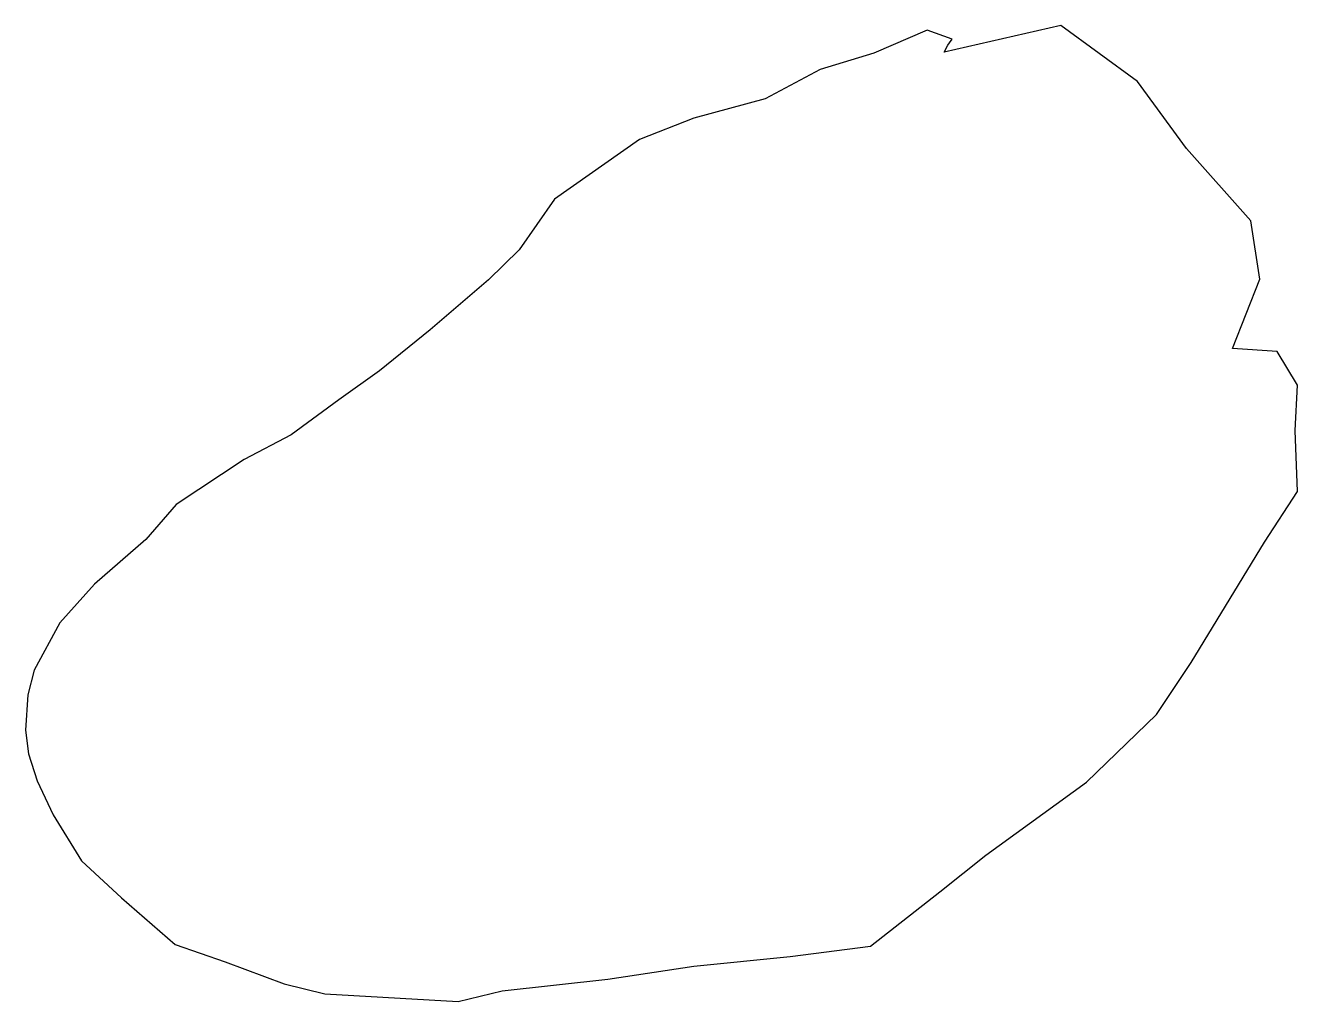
# Model space of a CAD drawing. Header units: inches. Extents: x 74.7318 to 74.7505, y 25.8254 to 25.8398.
import ezdxf

# ---------------------------------------------------------------- set-up
doc = ezdxf.new("R2010")
doc.units = ezdxf.units.IN
doc.header["$MEASUREMENT"] = 0

msp = doc.modelspace()

# ---------------------------------------------------------------- linework, layer by layer
msp.add_lwpolyline([(74.745297, 25.839421), (74.745352, 25.839522), (74.745378, 25.839555), (74.745413, 25.839612), (74.745049, 25.839745), (74.74426, 25.839404), (74.743472, 25.839164), (74.742661, 25.838733), (74.741608, 25.838446), (74.740808, 25.838135), (74.739557, 25.837253), (74.739037, 25.836506), (74.738581, 25.836064), (74.737725, 25.83533), (74.736979, 25.834724), (74.736379, 25.834298), (74.735675, 25.833784), (74.734984, 25.833419), (74.733983, 25.832755), (74.733534, 25.832239), (74.732777, 25.831585), (74.732268, 25.831013), (74.731887, 25.830316), (74.731797, 25.829954), (74.731761, 25.829433), (74.731805, 25.829084), (74.731934, 25.828688), (74.732169, 25.828186), (74.732586, 25.827509), (74.733174, 25.826965), (74.733969, 25.826274), (74.734705, 25.826021), (74.735571, 25.825696), (74.736174, 25.825549), (74.738137, 25.825435), (74.738783, 25.825594), (74.740341, 25.825767), (74.741609, 25.825955), (74.743028, 25.8261), (74.744214, 25.826251), (74.745233, 25.827049), (74.745911, 25.827593), (74.747392, 25.828667), (74.748428, 25.829664), (74.748937, 25.830431), (74.750016, 25.832204), (74.750504, 25.83295), (74.750469, 25.833846), (74.750504, 25.834516), (74.750203, 25.835009), (74.749548, 25.835055), (74.749946, 25.836074), (74.749816, 25.836935), (74.748868, 25.837998), (74.748146, 25.838989), (74.747014, 25.839813), (74.745297, 25.839421)])

doc.saveas('drawing.dxf')
